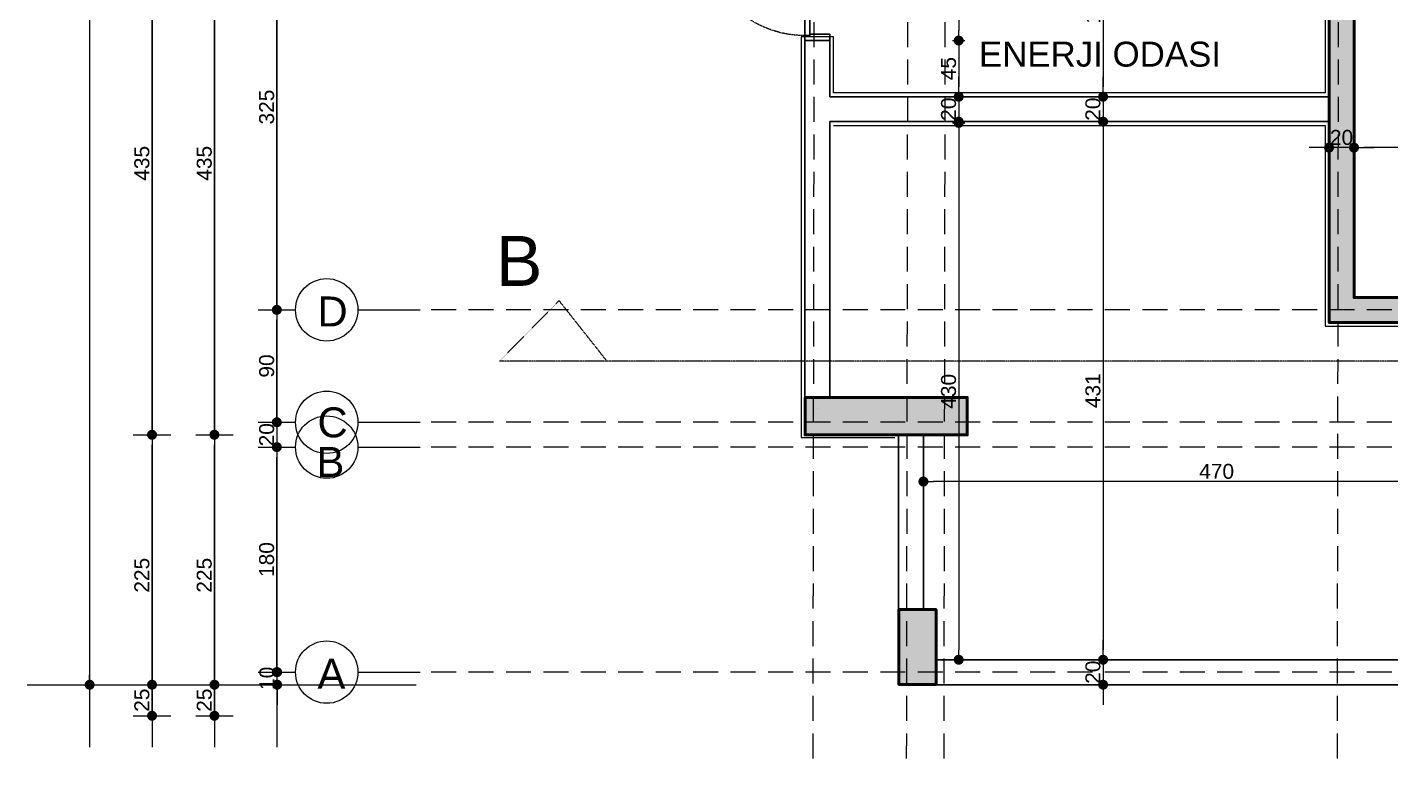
# Model space of a CAD drawing. Header units: millimetres. Extents: x 38129 to 72024, y -56282 to 16512.
# Drawn here: x 44920 to 46013, y -45238 to -44649 of the extents above; entities that cross this region are included whole.
import ezdxf

# ---------------------------------------------------------------- set-up
doc = ezdxf.new("R2010")
doc.units = ezdxf.units.MM
doc.linetypes.add('HIDDEN', pattern=[0.375, 0.25, -0.125])
for name, color, linetype, lineweight in [('AKS', 55, 'HIDDEN', 0), ('COLUMN4', 3, 'Continuous', 50), ('DIŞÖLÇÜ', 37, 'Continuous', 0), ('DUVAR', 255, 'Continuous', 30), ('KAPI', 4, 'Continuous', 30), ('mahal', 7, 'Continuous', 5), ('pencere+KAPI', 1, 'Continuous', 0), ('TARAMA', 252, 'Continuous', 0), ('ölçü İÇ', 31, 'Continuous', 0)]:
    doc.layers.add(name, color=color, linetype=linetype, lineweight=lineweight)
for name, color, linetype in [('HIDDEN', 1, 'HIDDEN'), ('sıva', 41, 'Continuous'), ('tefriş', 42, 'Continuous')]:
    doc.layers.add(name, color=color, linetype=linetype)
doc.styles.add('icdisolcu_yazi', font='arial.ttf')
doc.styles.get("Standard").update_dxf_attribs({"font": 'arial.ttf'})
doc.dimstyles.new('İç Ölçü', dxfattribs={"dimtxt": 12, "dimasz": 8, "dimexe": 5, "dimexo": 0, "dimgap": 2, "dimtad": 1, "dimdec": 0, "dimzin": 12, "dimdsep": 46, "dimtxsty": 'icdisolcu_yazi', "dimblk": 'DOT', "dimcen": 8, "dimdle": 5, "dimclrd": 256, "dimclre": 256, "dimclrt": 7, "dimadec": 0, "dimazin": 3, "dimtfac": 1, "dimtdec": 0, "dimtix": 1, "dimtmove": 2, "dimatfit": 3, "dimldrblk": 'DOT', "dimfxl": 0, "dimtolj": 1, "dimtzin": 0, "dimlwd": -1, "dimlwe": -1, "dimarcsym": 0})

# ---------------------------------------------------------------- blocks, each defined once
blk = doc.blocks.new('_Dot')
at = {"color": 0, "lineweight": -2}
blk.add_line((-0.5, 0), (-1, 0), dxfattribs=at)
at = {"color": 0, "lineweight": 30, "const_width": 0.5}
blk.add_lwpolyline([(-0.25, 0, 1), (0.25, 0, 1)], format="xyb", close=True, dxfattribs=at)
blk = doc.blocks.new('*D758')
at = {"layer": 'Defpoints', "color": 0, "lineweight": 120, "transparency": 16777216}
for p in [(45119.9, -45166), (45120.2, -45166), (45120.2, -45176.1)]:
    blk.add_point(p, dxfattribs=at)
at = {"layer": 'DIŞÖLÇÜ', "linetype": 'Continuous', "transparency": 16777216}
for p, q in [((45120.2, -45158), (45120.2, -45150)), ((45120.2, -45176.1), (45120.2, -45166)), ((45120.2, -45184.1), (45120.2, -45192.1))]:
    blk.add_line(p, q, dxfattribs=at)
at = {"layer": 'DIŞÖLÇÜ', "transparency": 16777216}
for p, q in [((45119.9, -45166), (45125.2, -45166)), ((45120.2, -45176.1), (45125.2, -45176.1))]:
    blk.add_line(p, q, dxfattribs=at)
at = {"layer": 'DIŞÖLÇÜ', "transparency": 16777216, "xscale": 8, "yscale": 8, "zscale": 8}
for p, rotation in [((45120.2, -45166), 270), ((45120.2, -45176.1), 90)]:
    blk.add_blockref('_Dot', p, dxfattribs=dict(at, rotation=rotation))
at = {"layer": 'DIŞÖLÇÜ', "color": 7, "transparency": 16777216, "insert": (45112, -45171), "char_height": 12, "attachment_point": 5, "rotation": 90, "style": 'icdisolcu_yazi'}
blk.add_mtext('\\A1;10', dxfattribs=at)
blk = doc.blocks.new('*D759')
at = {"layer": 'Defpoints', "color": 0, "lineweight": 120, "transparency": 16777216}
for p in [(45119.9, -44985.7), (45119.9, -44985.7), (45119.9, -45166)]:
    blk.add_point(p, dxfattribs=at)
at = {"layer": 'DIŞÖLÇÜ', "transparency": 16777216}
for p, q in [((45119.9, -44985.7), (45124.9, -44985.7)), ((45119.9, -45166), (45124.9, -45166))]:
    blk.add_line(p, q, dxfattribs=at)
at = {"layer": 'DIŞÖLÇÜ', "linetype": 'Continuous', "transparency": 16777216}
blk.add_line((45119.9, -45158), (45119.9, -44993.7), dxfattribs=at)
at = {"layer": 'DIŞÖLÇÜ', "transparency": 16777216, "xscale": 8, "yscale": 8, "zscale": 8}
for p, rotation in [((45119.9, -44985.7), 90), ((45119.9, -45166), 270)]:
    blk.add_blockref('_Dot', p, dxfattribs=dict(at, rotation=rotation))
at = {"layer": 'DIŞÖLÇÜ', "color": 7, "transparency": 16777216, "insert": (45111.8, -45075.8), "char_height": 12, "attachment_point": 5, "rotation": 90, "style": 'icdisolcu_yazi'}
blk.add_mtext('\\A1;180', dxfattribs=at)
blk = doc.blocks.new('*D760')
at = {"layer": 'Defpoints', "color": 0, "lineweight": 120, "transparency": 16777216}
for p in [(45119.9, -44875.7), (45119.9, -44875.7), (45119.9, -44965.8)]:
    blk.add_point(p, dxfattribs=at)
at = {"layer": 'DIŞÖLÇÜ', "transparency": 16777216}
for p, q in [((45119.9, -44875.7), (45124.9, -44875.7)), ((45119.9, -44965.8), (45124.9, -44965.8))]:
    blk.add_line(p, q, dxfattribs=at)
at = {"layer": 'DIŞÖLÇÜ', "linetype": 'Continuous', "transparency": 16777216}
blk.add_line((45119.9, -44957.8), (45119.9, -44883.7), dxfattribs=at)
at = {"layer": 'DIŞÖLÇÜ', "transparency": 16777216, "xscale": 8, "yscale": 8, "zscale": 8}
for p, rotation in [((45119.9, -44875.7), 90), ((45119.9, -44965.8), 270)]:
    blk.add_blockref('_Dot', p, dxfattribs=dict(at, rotation=rotation))
at = {"layer": 'DIŞÖLÇÜ', "color": 7, "transparency": 16777216, "insert": (45111.8, -44920.7), "char_height": 12, "attachment_point": 5, "rotation": 90, "style": 'icdisolcu_yazi'}
blk.add_mtext('\\A1;90', dxfattribs=at)
blk = doc.blocks.new('*D761')
at = {"layer": 'Defpoints', "color": 0, "lineweight": 120, "transparency": 16777216}
for p in [(45119.9, -44550.8), (45119.9, -44550.8), (45119.9, -44875.7)]:
    blk.add_point(p, dxfattribs=at)
at = {"layer": 'DIŞÖLÇÜ', "transparency": 16777216}
for p, q in [((45119.9, -44550.8), (45124.9, -44550.8)), ((45119.9, -44875.7), (45124.9, -44875.7))]:
    blk.add_line(p, q, dxfattribs=at)
at = {"layer": 'DIŞÖLÇÜ', "linetype": 'Continuous', "transparency": 16777216}
blk.add_line((45119.9, -44867.7), (45119.9, -44558.8), dxfattribs=at)
at = {"layer": 'DIŞÖLÇÜ', "transparency": 16777216, "xscale": 8, "yscale": 8, "zscale": 8}
for p, rotation in [((45119.9, -44550.8), 90), ((45119.9, -44875.7), 270)]:
    blk.add_blockref('_Dot', p, dxfattribs=dict(at, rotation=rotation))
at = {"layer": 'DIŞÖLÇÜ', "color": 7, "transparency": 16777216, "insert": (45111.8, -44713.2), "char_height": 12, "attachment_point": 5, "rotation": 90, "style": 'icdisolcu_yazi'}
blk.add_mtext('\\A1;325', dxfattribs=at)
blk = doc.blocks.new('*D771')
at = {"layer": 'Defpoints', "color": 0, "lineweight": 120, "transparency": 16777216}
for p in [(45119.9, -44965.8), (45119.9, -44985.7), (45119.9, -44985.7)]:
    blk.add_point(p, dxfattribs=at)
at = {"layer": 'DIŞÖLÇÜ', "linetype": 'Continuous', "transparency": 16777216}
for p, q in [((45119.9, -44957.8), (45119.9, -44949.8)), ((45119.9, -44965.8), (45119.9, -44985.7)), ((45119.9, -44993.7), (45119.9, -45001.7))]:
    blk.add_line(p, q, dxfattribs=at)
at = {"layer": 'DIŞÖLÇÜ', "transparency": 16777216}
for p, q in [((45119.9, -44965.8), (45124.9, -44965.8)), ((45119.9, -44985.7), (45124.9, -44985.7))]:
    blk.add_line(p, q, dxfattribs=at)
at = {"layer": 'DIŞÖLÇÜ', "transparency": 16777216, "xscale": 8, "yscale": 8, "zscale": 8}
for p, rotation in [((45119.9, -44965.8), 270), ((45119.9, -44985.7), 90)]:
    blk.add_blockref('_Dot', p, dxfattribs=dict(at, rotation=rotation))
at = {"layer": 'DIŞÖLÇÜ', "color": 7, "transparency": 16777216, "insert": (45111.8, -44975.8), "char_height": 12, "attachment_point": 5, "rotation": 90, "style": 'icdisolcu_yazi'}
blk.add_mtext('\\A1;20', dxfattribs=at)
blk = doc.blocks.new('*D773')
at = {"layer": 'Defpoints', "color": 0, "lineweight": 120, "transparency": 16777216}
for p in [(44969.9, -43152.3), (44969.9, -45176.1), (44969.9, -45176.1)]:
    blk.add_point(p, dxfattribs=at)
at = {"layer": 'DIŞÖLÇÜ', "transparency": 16777216}
for p, q in [((44969.9, -43152.3), (44974.9, -43152.3)), ((44969.9, -45176.1), (44974.9, -45176.1))]:
    blk.add_line(p, q, dxfattribs=at)
at = {"layer": 'DIŞÖLÇÜ', "linetype": 'Continuous', "transparency": 16777216}
blk.add_line((44969.9, -43160.3), (44969.9, -45168.1), dxfattribs=at)
at = {"layer": 'DIŞÖLÇÜ', "transparency": 16777216, "xscale": 8, "yscale": 8, "zscale": 8}
for p, rotation in [((44969.9, -43152.3), 90), ((44969.9, -45176.1), 270)]:
    blk.add_blockref('_Dot', p, dxfattribs=dict(at, rotation=rotation))
at = {"layer": 'DIŞÖLÇÜ', "color": 7, "transparency": 16777216, "insert": (44961.8, -44164.2), "char_height": 12, "attachment_point": 5, "rotation": 90, "style": 'icdisolcu_yazi'}
blk.add_mtext('\\A1;2024', dxfattribs=at)
blk = doc.blocks.new('*D804')
at = {"layer": 'Defpoints', "color": 0, "lineweight": 120, "transparency": 16777216}
for p in [(45019.9, -45176.1), (45019.9, -45201), (45019.9, -45201)]:
    blk.add_point(p, dxfattribs=at)
at = {"layer": 'DIŞÖLÇÜ', "transparency": 16777216}
for p, q in [((45019.9, -45176.1), (45024.9, -45176.1)), ((45019.9, -45201), (45024.9, -45201))]:
    blk.add_line(p, q, dxfattribs=at)
at = {"layer": 'DIŞÖLÇÜ', "linetype": 'Continuous', "transparency": 16777216}
blk.add_line((45019.9, -45184.1), (45019.9, -45193), dxfattribs=at)
at = {"layer": 'DIŞÖLÇÜ', "transparency": 16777216, "xscale": 8, "yscale": 8, "zscale": 8}
for p, rotation in [((45019.9, -45176.1), 90), ((45019.9, -45201), 270)]:
    blk.add_blockref('_Dot', p, dxfattribs=dict(at, rotation=rotation))
at = {"layer": 'DIŞÖLÇÜ', "color": 7, "transparency": 16777216, "insert": (45011.8, -45188.5), "char_height": 12, "attachment_point": 5, "rotation": 90, "style": 'icdisolcu_yazi'}
blk.add_mtext('\\A1;25', dxfattribs=at)
blk = doc.blocks.new('*D805')
at = {"layer": 'Defpoints', "color": 0, "lineweight": 120, "transparency": 16777216}
for p in [(45019.9, -44975.8), (45019.9, -44975.8), (45019.9, -45201)]:
    blk.add_point(p, dxfattribs=at)
at = {"layer": 'DIŞÖLÇÜ', "transparency": 16777216}
for p, q in [((45019.9, -44975.8), (45024.9, -44975.8)), ((45019.9, -45201), (45024.9, -45201))]:
    blk.add_line(p, q, dxfattribs=at)
at = {"layer": 'DIŞÖLÇÜ', "linetype": 'Continuous', "transparency": 16777216}
blk.add_line((45019.9, -45193), (45019.9, -44983.8), dxfattribs=at)
at = {"layer": 'DIŞÖLÇÜ', "transparency": 16777216, "xscale": 8, "yscale": 8, "zscale": 8}
for p, rotation in [((45019.9, -44975.8), 90), ((45019.9, -45201), 270)]:
    blk.add_blockref('_Dot', p, dxfattribs=dict(at, rotation=rotation))
at = {"layer": 'DIŞÖLÇÜ', "color": 7, "transparency": 16777216, "insert": (45011.8, -45088.4), "char_height": 12, "attachment_point": 5, "rotation": 90, "style": 'icdisolcu_yazi'}
blk.add_mtext('\\A1;225', dxfattribs=at)
blk = doc.blocks.new('*D806')
at = {"layer": 'Defpoints', "color": 0, "lineweight": 120, "transparency": 16777216}
for p in [(45019.9, -44540.8), (45019.9, -44540.8), (45019.9, -44975.8)]:
    blk.add_point(p, dxfattribs=at)
at = {"layer": 'DIŞÖLÇÜ', "transparency": 16777216}
for p, q in [((45019.9, -44540.8), (45024.9, -44540.8)), ((45019.9, -44975.8), (45024.9, -44975.8))]:
    blk.add_line(p, q, dxfattribs=at)
at = {"layer": 'DIŞÖLÇÜ', "linetype": 'Continuous', "transparency": 16777216}
blk.add_line((45019.9, -44967.8), (45019.9, -44548.8), dxfattribs=at)
at = {"layer": 'DIŞÖLÇÜ', "transparency": 16777216, "xscale": 8, "yscale": 8, "zscale": 8}
for p, rotation in [((45019.9, -44540.8), 90), ((45019.9, -44975.8), 270)]:
    blk.add_blockref('_Dot', p, dxfattribs=dict(at, rotation=rotation))
at = {"layer": 'DIŞÖLÇÜ', "color": 7, "transparency": 16777216, "insert": (45011.8, -44758.3), "char_height": 12, "attachment_point": 5, "rotation": 90, "style": 'icdisolcu_yazi'}
blk.add_mtext('\\A1;435', dxfattribs=at)
blk = doc.blocks.new('*D813')
at = {"layer": 'Defpoints', "color": 0, "lineweight": 120, "transparency": 16777216}
for p in [(45069.9, -45176.1), (45069.9, -45201), (45069.9, -45201)]:
    blk.add_point(p, dxfattribs=at)
at = {"layer": 'DIŞÖLÇÜ', "transparency": 16777216}
for p, q in [((45069.9, -45176.1), (45074.9, -45176.1)), ((45069.9, -45201), (45074.9, -45201))]:
    blk.add_line(p, q, dxfattribs=at)
at = {"layer": 'DIŞÖLÇÜ', "linetype": 'Continuous', "transparency": 16777216}
blk.add_line((45069.9, -45184.1), (45069.9, -45193), dxfattribs=at)
at = {"layer": 'DIŞÖLÇÜ', "transparency": 16777216, "xscale": 8, "yscale": 8, "zscale": 8}
for p, rotation in [((45069.9, -45176.1), 90), ((45069.9, -45201), 270)]:
    blk.add_blockref('_Dot', p, dxfattribs=dict(at, rotation=rotation))
at = {"layer": 'DIŞÖLÇÜ', "color": 7, "transparency": 16777216, "insert": (45061.8, -45188.5), "char_height": 12, "attachment_point": 5, "rotation": 90, "style": 'icdisolcu_yazi'}
blk.add_mtext('\\A1;25', dxfattribs=at)
blk = doc.blocks.new('*D814')
at = {"layer": 'Defpoints', "color": 0, "lineweight": 120, "transparency": 16777216}
for p in [(45069.9, -44975.8), (45069.9, -44975.8), (45069.9, -45201)]:
    blk.add_point(p, dxfattribs=at)
at = {"layer": 'DIŞÖLÇÜ', "transparency": 16777216}
for p, q in [((45069.9, -44975.8), (45074.9, -44975.8)), ((45069.9, -45201), (45074.9, -45201))]:
    blk.add_line(p, q, dxfattribs=at)
at = {"layer": 'DIŞÖLÇÜ', "linetype": 'Continuous', "transparency": 16777216}
blk.add_line((45069.9, -45193), (45069.9, -44983.8), dxfattribs=at)
at = {"layer": 'DIŞÖLÇÜ', "transparency": 16777216, "xscale": 8, "yscale": 8, "zscale": 8}
for p, rotation in [((45069.9, -44975.8), 90), ((45069.9, -45201), 270)]:
    blk.add_blockref('_Dot', p, dxfattribs=dict(at, rotation=rotation))
at = {"layer": 'DIŞÖLÇÜ', "color": 7, "transparency": 16777216, "insert": (45061.8, -45088.4), "char_height": 12, "attachment_point": 5, "rotation": 90, "style": 'icdisolcu_yazi'}
blk.add_mtext('\\A1;225', dxfattribs=at)
blk = doc.blocks.new('*D815')
at = {"layer": 'Defpoints', "color": 0, "lineweight": 120, "transparency": 16777216}
for p in [(45069.9, -44540.8), (45069.9, -44540.8), (45069.9, -44975.8)]:
    blk.add_point(p, dxfattribs=at)
at = {"layer": 'DIŞÖLÇÜ', "transparency": 16777216}
for p, q in [((45069.9, -44540.8), (45074.9, -44540.8)), ((45069.9, -44975.8), (45074.9, -44975.8))]:
    blk.add_line(p, q, dxfattribs=at)
at = {"layer": 'DIŞÖLÇÜ', "linetype": 'Continuous', "transparency": 16777216}
blk.add_line((45069.9, -44967.8), (45069.9, -44548.8), dxfattribs=at)
at = {"layer": 'DIŞÖLÇÜ', "transparency": 16777216, "xscale": 8, "yscale": 8, "zscale": 8}
for p, rotation in [((45069.9, -44540.8), 90), ((45069.9, -44975.8), 270)]:
    blk.add_blockref('_Dot', p, dxfattribs=dict(at, rotation=rotation))
at = {"layer": 'DIŞÖLÇÜ', "color": 7, "transparency": 16777216, "insert": (45061.8, -44758.3), "char_height": 12, "attachment_point": 5, "rotation": 90, "style": 'icdisolcu_yazi'}
blk.add_mtext('\\A1;435', dxfattribs=at)
blk = doc.blocks.new('*U12')
for p, q in [((4, 0), (0, 0)), ((86, 0), (90, 0))]:
    blk.add_line(p, q)
blk.add_lwpolyline([(4, 0), (86, 0), (86, -4), (4, -4)], close=True)
for points in [[(0, -20), (5, -20), (5, -4)], [(90, -20), (85, -20), (85, -4)]]:
    blk.add_lwpolyline(points)
at = {"layer": 'DUVAR'}
for p, q in [((0, 0), (0, -20)), ((90, 0), (90, -20))]:
    blk.add_line(p, q, dxfattribs=at)
at = {"layer": 'HIDDEN'}
blk.add_line((4, 0), (4, 82), dxfattribs=at)
blk.add_arc((4, 0), 82, 360, 90, dxfattribs=at)
blk = doc.blocks.new('*D849')
at = {"layer": 'Defpoints', "color": 0, "lineweight": 120, "transparency": 16777216}
for p in [(45563.1, -44569.9), (45563.1, -44659.9), (45666.4, -44659.9)]:
    blk.add_point(p, dxfattribs=at)
at = {"layer": 'ölçü İÇ', "transparency": 16777216}
for p, q in [((45661.4, -44569.9), (45671.4, -44569.9)), ((45661.4, -44659.9), (45671.4, -44659.9))]:
    blk.add_line(p, q, dxfattribs=at)
at = {"layer": 'ölçü İÇ', "linetype": 'Continuous', "transparency": 16777216}
blk.add_line((45666.4, -44577.9), (45666.4, -44651.9), dxfattribs=at)
at = {"layer": 'ölçü İÇ', "transparency": 16777216, "xscale": 8, "yscale": 8, "zscale": 8}
for p, rotation in [((45666.4, -44569.9), 90), ((45666.4, -44659.9), 270)]:
    blk.add_blockref('_Dot', p, dxfattribs=dict(at, rotation=rotation))
at = {"layer": 'ölçü İÇ', "color": 7, "transparency": 16777216, "insert": (45658.3, -44614.9), "char_height": 12, "attachment_point": 5, "rotation": 90, "style": 'icdisolcu_yazi'}
blk.add_mtext('\\A1;90', dxfattribs=at)
blk = doc.blocks.new('*D850')
at = {"layer": 'Defpoints', "color": 0, "lineweight": 120, "transparency": 16777216}
for p in [(45563.1, -44659.9), (45666.4, -44704.9), (45666.4, -44704.9)]:
    blk.add_point(p, dxfattribs=at)
at = {"layer": 'ölçü İÇ', "transparency": 16777216}
for p, q in [((45661.4, -44659.9), (45671.4, -44659.9)), ((45666.4, -44704.9), (45671.4, -44704.9))]:
    blk.add_line(p, q, dxfattribs=at)
at = {"layer": 'ölçü İÇ', "linetype": 'Continuous', "transparency": 16777216}
blk.add_line((45666.4, -44667.9), (45666.4, -44696.9), dxfattribs=at)
at = {"layer": 'ölçü İÇ', "transparency": 16777216, "xscale": 8, "yscale": 8, "zscale": 8}
for p, rotation in [((45666.4, -44659.9), 90), ((45666.4, -44704.9), 270)]:
    blk.add_blockref('_Dot', p, dxfattribs=dict(at, rotation=rotation))
at = {"layer": 'ölçü İÇ', "color": 7, "transparency": 16777216, "insert": (45658.3, -44682.4), "char_height": 12, "attachment_point": 5, "rotation": 90, "style": 'icdisolcu_yazi'}
blk.add_mtext('\\A1;45', dxfattribs=at)
blk = doc.blocks.new('*D851')
at = {"layer": 'Defpoints', "color": 0, "lineweight": 120, "transparency": 16777216}
for p in [(45634.9, -44725.9), (45666.4, -45156.1), (45666.4, -45156.1)]:
    blk.add_point(p, dxfattribs=at)
at = {"layer": 'ölçü İÇ', "transparency": 16777216}
for p, q in [((45661.4, -44725.9), (45671.4, -44725.9)), ((45666.4, -45156.1), (45671.4, -45156.1))]:
    blk.add_line(p, q, dxfattribs=at)
at = {"layer": 'ölçü İÇ', "linetype": 'Continuous', "transparency": 16777216}
blk.add_line((45666.4, -44733.9), (45666.4, -45148.1), dxfattribs=at)
at = {"layer": 'ölçü İÇ', "transparency": 16777216, "xscale": 8, "yscale": 8, "zscale": 8}
for p, rotation in [((45666.4, -44725.9), 90), ((45666.4, -45156.1), 270)]:
    blk.add_blockref('_Dot', p, dxfattribs=dict(at, rotation=rotation))
at = {"layer": 'ölçü İÇ', "color": 7, "transparency": 16777216, "insert": (45658.3, -44941), "char_height": 12, "attachment_point": 5, "rotation": 90, "style": 'icdisolcu_yazi'}
blk.add_mtext('\\A1;430', dxfattribs=at)
blk = doc.blocks.new('*D857')
at = {"layer": 'Defpoints', "color": 0, "lineweight": 120, "transparency": 16777216}
for p in [(45782.1, -44559.9), (45782.1, -44704.9), (45853, -44704.9)]:
    blk.add_point(p, dxfattribs=at)
at = {"layer": 'ölçü İÇ', "transparency": 16777216}
for p, q in [((45782.1, -44559.9), (45787.1, -44559.9)), ((45787.1, -44704.9), (45777.1, -44704.9))]:
    blk.add_line(p, q, dxfattribs=at)
at = {"layer": 'ölçü İÇ', "linetype": 'Continuous', "transparency": 16777216}
blk.add_line((45782.1, -44567.9), (45782.1, -44696.9), dxfattribs=at)
at = {"layer": 'ölçü İÇ', "transparency": 16777216, "xscale": 8, "yscale": 8, "zscale": 8}
for p, rotation in [((45782.1, -44559.9), 90), ((45782.1, -44704.9), 270)]:
    blk.add_blockref('_Dot', p, dxfattribs=dict(at, rotation=rotation))
at = {"layer": 'ölçü İÇ', "color": 7, "transparency": 16777216, "insert": (45774, -44632.4), "char_height": 12, "attachment_point": 5, "rotation": 90, "style": 'icdisolcu_yazi'}
blk.add_mtext('\\A1;145', dxfattribs=at)
blk = doc.blocks.new('*D858')
at = {"layer": 'Defpoints', "color": 0, "lineweight": 120, "transparency": 16777216}
for p in [(45782.1, -44704.9), (45773.1, -44724.9), (45782.1, -44724.9)]:
    blk.add_point(p, dxfattribs=at)
at = {"layer": 'ölçü İÇ', "linetype": 'Continuous', "transparency": 16777216}
for p, q in [((45782.1, -44696.9), (45782.1, -44688.9)), ((45782.1, -44704.9), (45782.1, -44724.9)), ((45782.1, -44732.9), (45782.1, -44740.9))]:
    blk.add_line(p, q, dxfattribs=at)
at = {"layer": 'ölçü İÇ', "transparency": 16777216}
for p, q in [((45782.1, -44704.9), (45787.1, -44704.9)), ((45777.1, -44724.9), (45787.1, -44724.9))]:
    blk.add_line(p, q, dxfattribs=at)
at = {"layer": 'ölçü İÇ', "transparency": 16777216, "xscale": 8, "yscale": 8, "zscale": 8}
for p, rotation in [((45782.1, -44704.9), 270), ((45782.1, -44724.9), 90)]:
    blk.add_blockref('_Dot', p, dxfattribs=dict(at, rotation=rotation))
at = {"layer": 'ölçü İÇ', "color": 7, "transparency": 16777216, "insert": (45774, -44714.9), "char_height": 12, "attachment_point": 5, "rotation": 90, "style": 'icdisolcu_yazi'}
blk.add_mtext('\\A1;20', dxfattribs=at)
blk = doc.blocks.new('*D859')
at = {"layer": 'Defpoints', "color": 0, "lineweight": 120, "transparency": 16777216}
for p in [(45638.1, -45013.3), (45638.1, -45017.6), (46108.1, -45013.3)]:
    blk.add_point(p, dxfattribs=at)
at = {"layer": 'ölçü İÇ', "transparency": 16777216}
for p, q in [((45638.1, -45017.6), (45638.1, -45008.3)), ((46108.1, -45013.3), (46108.1, -45008.3))]:
    blk.add_line(p, q, dxfattribs=at)
at = {"layer": 'ölçü İÇ', "linetype": 'Continuous', "transparency": 16777216}
blk.add_line((46100.1, -45013.3), (45646.1, -45013.3), dxfattribs=at)
at = {"layer": 'ölçü İÇ', "transparency": 16777216, "xscale": 8, "yscale": 8, "zscale": 8, "rotation": 180}
blk.add_blockref('_Dot', (45638.1, -45013.3), dxfattribs=at)
at = {"layer": 'ölçü İÇ', "transparency": 16777216, "xscale": 8, "yscale": 8, "zscale": 8}
blk.add_blockref('_Dot', (46108.1, -45013.3), dxfattribs=at)
at = {"layer": 'ölçü İÇ', "color": 7, "transparency": 16777216, "insert": (45873.1, -45005.2), "char_height": 12, "attachment_point": 5, "style": 'icdisolcu_yazi'}
blk.add_mtext('\\A1;470', dxfattribs=at)
blk = doc.blocks.new('*D860')
at = {"layer": 'Defpoints', "color": 0, "lineweight": 120, "transparency": 16777216}
for p in [(46268.3, -44684.6), (45983.2, -44745.7), (45983.2, -44745.8)]:
    blk.add_point(p, dxfattribs=at)
at = {"layer": 'ölçü İÇ', "transparency": 16777216}
for p, q in [((45983.2, -44745.8), (45983.2, -44740.7)), ((46268.3, -44740.7), (46268.3, -44750.7))]:
    blk.add_line(p, q, dxfattribs=at)
at = {"layer": 'ölçü İÇ', "linetype": 'Continuous', "transparency": 16777216}
blk.add_line((46260.3, -44745.7), (45991.2, -44745.7), dxfattribs=at)
at = {"layer": 'ölçü İÇ', "transparency": 16777216, "xscale": 8, "yscale": 8, "zscale": 8, "rotation": 180}
blk.add_blockref('_Dot', (45983.2, -44745.7), dxfattribs=at)
at = {"layer": 'ölçü İÇ', "transparency": 16777216, "xscale": 8, "yscale": 8, "zscale": 8}
blk.add_blockref('_Dot', (46268.3, -44745.7), dxfattribs=at)
at = {"layer": 'ölçü İÇ', "color": 7, "transparency": 16777216, "insert": (46125.8, -44737.6), "char_height": 12, "attachment_point": 5, "style": 'icdisolcu_yazi'}
blk.add_mtext('\\A1;285', dxfattribs=at)
blk = doc.blocks.new('*D861')
at = {"layer": 'Defpoints', "color": 0, "lineweight": 120, "transparency": 16777216}
for p in [(45963.2, -44745.7), (45963.2, -44745.8), (45983.2, -44745.8)]:
    blk.add_point(p, dxfattribs=at)
at = {"layer": 'ölçü İÇ', "linetype": 'Continuous', "transparency": 16777216}
for p, q in [((45955.2, -44745.7), (45947.2, -44745.7)), ((45983.2, -44745.7), (45963.2, -44745.7)), ((45991.2, -44745.7), (45999.2, -44745.7))]:
    blk.add_line(p, q, dxfattribs=at)
at = {"layer": 'ölçü İÇ', "transparency": 16777216}
for p, q in [((45963.2, -44745.8), (45963.2, -44740.7)), ((45983.2, -44745.8), (45983.2, -44740.7))]:
    blk.add_line(p, q, dxfattribs=at)
at = {"layer": 'ölçü İÇ', "transparency": 16777216, "xscale": 8, "yscale": 8, "zscale": 8}
blk.add_blockref('_Dot', (45963.2, -44745.7), dxfattribs=at)
at = {"layer": 'ölçü İÇ', "transparency": 16777216, "xscale": 8, "yscale": 8, "zscale": 8, "rotation": 180}
blk.add_blockref('_Dot', (45983.2, -44745.7), dxfattribs=at)
at = {"layer": 'ölçü İÇ', "color": 7, "transparency": 16777216, "insert": (45973.2, -44737.6), "char_height": 12, "attachment_point": 5, "style": 'icdisolcu_yazi'}
blk.add_mtext('\\A1;20', dxfattribs=at)
blk = doc.blocks.new('wertertw')
at = {"layer": 'TARAMA', "lineweight": -3}
h = blk.add_hatch(dxfattribs=at)
h.set_pattern_fill('ANSI33', color=256, scale=2.5, style=0)
h.set_pattern_definition([(45, (-86643.698, -32547.66), (-11.2253202, 11.2253202), []), (45, (-86632.472, -32547.66), (-11.2253202, 11.2253202), [7.9375, -3.96875])])
h.paths.add_polyline_path([(-616.2, 351.9), (-616.2, -88.1), (-306.2, -88.1), (-306.2, -68.1), (-596.2, -68.1), (-596.2, 331.9), (-306.2, 331.9), (-306.2, 351.9)])
h.paths.add_polyline_path([(38.8, -338.1), (78.8, -338.1), (78.8, -378.1), (38.8, -378.1)])
h.paths.add_polyline_path([(-471.2, -318.1), (-441.2, -318.1), (-441.2, -378.1), (-471.2, -378.1)])
h.paths.add_polyline_path([(-961.2, -318.1), (-931.2, -318.1), (-931.2, -378.1), (-961.2, -378.1)])
h.paths.add_polyline_path([(343.8, -163.1), (413.8, -163.1), (413.8, -198.1), (343.8, -198.1)])
h.paths.add_polyline_path([(8.8, -163.1), (78.8, -163.1), (78.8, -198.1), (8.8, -198.1)])
h.paths.add_polyline_path([(-1036.2, -148.1), (-906.2, -148.1), (-906.2, -178.1), (-1036.2, -178.1)])
h.paths.add_polyline_path([(-976.2, 256.9), (-916.2, 256.9), (-916.2, 226.9), (-976.2, 226.9)])
h.paths.add_polyline_path([(343.8, 459.4), (413.8, 459.4), (413.8, 424.4), (343.8, 424.4)])
h.paths.add_polyline_path([(8.8, 459.4), (78.8, 459.4), (78.8, 424.4), (8.8, 424.4)])
h.paths.add_polyline_path([(-616.2, 531.9), (-306.2, 531.9), (-306.2, 511.9), (-616.2, 511.9)])
h.paths.add_polyline_path([(-976.2, 656.9), (-916.2, 656.9), (-916.2, 626.9), (-976.2, 626.9)])
h.paths.add_polyline_path([(-616.2, 971.9), (-306.2, 971.9), (-306.2, 951.9), (-616.2, 951.9)])
h.paths.add_polyline_path([(343.8, 1081.9), (413.8, 1081.9), (413.8, 1046.9), (343.8, 1046.9)])
h.paths.add_polyline_path([(8.8, 1081.9), (78.8, 1081.9), (78.8, 1046.9), (8.8, 1046.9)])
h.paths.add_polyline_path([(-1036.2, 1061.9), (-906.2, 1061.9), (-906.2, 1031.9), (-1036.2, 1031.9)])
h.paths.add_polyline_path([(-931.2, 1286.9), (-901.2, 1286.9), (-901.2, 1226.9), (-931.2, 1226.9)])
h.paths.add_polyline_path([(68.8, 1332), (108.8, 1332), (108.8, 1292), (68.8, 1292)])
h.paths.add_polyline_path([(-511.2, 1332), (-481.2, 1332), (-481.2, 1252), (-511.2, 1252)])
at = {"layer": 'COLUMN4', "color": 3}
for points in [[(-616.2, 351.9), (-616.2, -88.1), (-306.2, -88.1), (-306.2, -68.1), (-596.2, -68.1), (-596.2, 331.9), (-306.2, 331.9), (-306.2, 351.9)], [(-1036.2, -148.1), (-906.2, -148.1), (-906.2, -178.1), (-1036.2, -178.1)], [(-961.2, -318.1), (-931.2, -318.1), (-931.2, -378.1), (-961.2, -378.1)]]:
    blk.add_lwpolyline(points, close=True, dxfattribs=at)
blk = doc.blocks.new('*D962')
at = {"layer": 'Defpoints', "color": 0, "lineweight": 120, "transparency": 16777216}
for p in [(45666.4, -44704.9), (45666.4, -44724.9), (45677.3, -44724.9)]:
    blk.add_point(p, dxfattribs=at)
at = {"layer": 'tefriş', "linetype": 'Continuous', "transparency": 16777216}
for p, q in [((45666.4, -44696.9), (45666.4, -44688.9)), ((45666.4, -44704.9), (45666.4, -44724.9)), ((45666.4, -44732.9), (45666.4, -44740.9))]:
    blk.add_line(p, q, dxfattribs=at)
at = {"layer": 'tefriş', "transparency": 16777216}
for p, q in [((45666.4, -44704.9), (45671.4, -44704.9)), ((45671.4, -44724.9), (45661.4, -44724.9))]:
    blk.add_line(p, q, dxfattribs=at)
at = {"layer": 'tefriş', "transparency": 16777216, "xscale": 8, "yscale": 8, "zscale": 8}
for p, rotation in [((45666.4, -44704.9), 270), ((45666.4, -44724.9), 90)]:
    blk.add_blockref('_Dot', p, dxfattribs=dict(at, rotation=rotation))
at = {"layer": 'tefriş', "color": 7, "transparency": 16777216, "insert": (45658.3, -44714.9), "char_height": 12, "attachment_point": 5, "rotation": 90, "style": 'icdisolcu_yazi'}
blk.add_mtext('\\A1;20', dxfattribs=at)
blk = doc.blocks.new('*D963')
at = {"layer": 'Defpoints', "color": 0, "lineweight": 120, "transparency": 16777216}
for p in [(45773.1, -44724.9), (45781.6, -45156.1), (45782.1, -45156.1)]:
    blk.add_point(p, dxfattribs=at)
at = {"layer": 'tefriş', "transparency": 16777216}
for p, q in [((45777.1, -44724.9), (45787.1, -44724.9)), ((45781.6, -45156.1), (45787.1, -45156.1))]:
    blk.add_line(p, q, dxfattribs=at)
at = {"layer": 'tefriş', "linetype": 'Continuous', "transparency": 16777216}
blk.add_line((45782.1, -44732.9), (45782.1, -45148.1), dxfattribs=at)
at = {"layer": 'tefriş', "transparency": 16777216, "xscale": 8, "yscale": 8, "zscale": 8}
for p, rotation in [((45782.1, -44724.9), 90), ((45782.1, -45156.1), 270)]:
    blk.add_blockref('_Dot', p, dxfattribs=dict(at, rotation=rotation))
at = {"layer": 'tefriş', "color": 7, "transparency": 16777216, "insert": (45774, -44940.5), "char_height": 12, "attachment_point": 5, "rotation": 90, "style": 'icdisolcu_yazi'}
blk.add_mtext('\\A1;431', dxfattribs=at)
blk = doc.blocks.new('*D964')
at = {"layer": 'Defpoints', "color": 0, "lineweight": 120, "transparency": 16777216}
for p in [(45781.6, -45156.1), (45782.1, -45176.1), (45786.4, -45176.1)]:
    blk.add_point(p, dxfattribs=at)
at = {"layer": 'tefriş', "linetype": 'Continuous', "transparency": 16777216}
for p, q in [((45782.1, -45148.1), (45782.1, -45140.1)), ((45782.1, -45156.1), (45782.1, -45176.1)), ((45782.1, -45184.1), (45782.1, -45192.1))]:
    blk.add_line(p, q, dxfattribs=at)
at = {"layer": 'tefriş', "transparency": 16777216}
for p, q in [((45781.6, -45156.1), (45787.1, -45156.1)), ((45786.4, -45176.1), (45777.1, -45176.1))]:
    blk.add_line(p, q, dxfattribs=at)
at = {"layer": 'tefriş', "transparency": 16777216, "xscale": 8, "yscale": 8, "zscale": 8}
for p, rotation in [((45782.1, -45156.1), 270), ((45782.1, -45176.1), 90)]:
    blk.add_blockref('_Dot', p, dxfattribs=dict(at, rotation=rotation))
at = {"layer": 'tefriş', "color": 7, "transparency": 16777216, "insert": (45774, -45166.1), "char_height": 12, "attachment_point": 5, "rotation": 90, "style": 'icdisolcu_yazi'}
blk.add_mtext('\\A1;20', dxfattribs=at)

msp = doc.modelspace()

# ---------------------------------------------------------------- linework, layer by layer
at = {"layer": 'AKS', "ltscale": 80}
for p, q in [((45553.1, -42965.1), (45549.2, -45363.1)), ((45628.1, -42965.1), (45624.2, -45363.1)), ((45658.1, -42965.1), (45654.2, -45363.1)), ((45973.2, -42965.1), (45969.4, -45363.1)), ((47273.6, -44875.7), (45234.9, -44875.7)), ((47273.6, -44965.8), (45234.9, -44965.8)), ((47273.6, -44985.7), (45234.9, -44985.7)), ((47273.6, -45166), (45234.9, -45166))]:
    msp.add_line(p, q, dxfattribs=at)
at = {"layer": 'DIŞÖLÇÜ'}
for p, q in [((44969.9, -43102.3), (44969.9, -45226.1)), ((45019.9, -43102.3), (45019.9, -45226.1)), ((45069.9, -43102.3), (45069.9, -45226.1)), ((45119.9, -43102.3), (45119.9, -45226.1)), ((45104.9, -44875.7), (45134.9, -44875.7)), ((45184.9, -44875.7), (45234.9, -44875.7)), ((45004.9, -44975.8), (45034.9, -44975.8)), ((45054.9, -44975.8), (45084.9, -44975.8)), ((45104.9, -44965.8), (45134.9, -44965.8)), ((45184.9, -44965.8), (45234.9, -44965.8)), ((45104.9, -44985.7), (45134.9, -44985.7)), ((45184.9, -44985.7), (45234.9, -44985.7)), ((45104.9, -45166), (45134.9, -45166)), ((45184.9, -45166), (45234.9, -45166)), ((44919.9, -45176.1), (45231.6, -45176.1)), ((45004.9, -45201), (45034.9, -45201)), ((45054.9, -45201), (45084.9, -45201))]:
    msp.add_line(p, q, dxfattribs=at)
for centre in [(45159.9, -44875.7), (45159.9, -44965.8), (45159.9, -44985.7), (45159.9, -45166)]:
    msp.add_circle(centre, 25, dxfattribs=at)
at = {"layer": 'DUVAR'}
for p, q in [((45543.1, -44742.9), (45543.1, -44655.9)), ((45563.1, -44704.9), (45563.1, -44654.9)), ((45563.1, -44704.9), (45963.2, -44704.9)), ((45563.1, -44724.9), (45963.2, -44724.9)), ((45563.1, -44945.8), (45563.1, -44724.9)), ((45543.1, -44945.8), (45543.1, -44742.9)), ((45553.1, -44954.9), (45553.1, -44954.9)), ((45618.1, -44964.9), (45618.1, -44964.9)), ((45618.1, -45166), (45618.1, -44974.9)), ((45638.1, -45115.8), (45638.1, -44974.9)), ((45648.2, -45156.1), (46108.1, -45156.1)), ((45638.1, -45176.1), (46108.1, -45176.1))]:
    msp.add_line(p, q, dxfattribs=at)
at = {"layer": 'pencere+KAPI', "linetype": 'HIDDEN'}
msp.add_line((47287, -44916.7), (45298.5, -44916.7), dxfattribs=at)
msp.add_lwpolyline([(45384.4, -44916.7), (45346.2, -44868.4), (45298.5, -44916.7)], dxfattribs=at)
at = {"layer": 'sıva'}
for p, q in [((45960.2, -44562.9), (45960.2, -44701.9)), ((45566.1, -44656.9), (45540.1, -44656.9)), ((45540.1, -44656.9), (45540.1, -44727.9)), ((45540.1, -44656.9), (45540.1, -44977.9)), ((45566.1, -44701.9), (45566.1, -44656.9)), ((45960.2, -44701.9), (45566.1, -44701.9)), ((45960.2, -44727.9), (45960.2, -44888.7)), ((45960.2, -44888.7), (46131.1, -44888.7)), ((45540.1, -44977.9), (45615.1, -44977.9))]:
    msp.add_line(p, q, dxfattribs=at)
at = {"layer": 'tefriş'}
msp.add_line((45566.1, -44727.9), (45960.2, -44727.9), dxfattribs=at)

# ---------------------------------------------------------------- block references
at = {"layer": 'DIŞÖLÇÜ'}
msp.add_blockref('wertertw', (46579.5, -44797.8), dxfattribs=at)
at = {"layer": 'KAPI', "xscale": -1, "rotation": 90}
msp.add_blockref('*U12', (45543.1, -44569.9), dxfattribs=at)

# ---------------------------------------------------------------- texts
at = {"layer": 'DIŞÖLÇÜ', "char_height": 24, "width": 425.623, "attachment_point": 7, "rotation": 360}
for s, insert in [('D', (45152.5, -44889)), ('C', (45152.5, -44978.2)), ('B', (45151.7, -45009.6)), ('A', (45152.5, -45179.3))]:
    msp.add_mtext(s, dxfattribs=dict(at, insert=insert))
at = {"layer": 'mahal', "insert": (45682.6, -44660.8), "char_height": 20, "attachment_point": 1}
msp.add_mtext_dynamic_manual_height_columns('ENERJI ODASI', width=250.343, gutter_width=12.5, heights=[0], dxfattribs=at)
at = {"layer": 'pencere+KAPI', "linetype": 'HIDDEN', "insert": (45295.5, -44856.5), "char_height": 40, "width": 1884.499, "attachment_point": 7}
msp.add_mtext('B', dxfattribs=at)

# ---------------------------------------------------------------- dimensions: what is measured, and where the dimension line sits
at = {"layer": 'DIŞÖLÇÜ'}
for base, p1, p2, picture, middle in [((44969.9, -45176.1), (44969.9, -43152.3), (44969.9, -45176.1), '*D773', (44961.8, -44164.2)), ((45019.9, -44540.8), (45019.9, -44975.8), (45019.9, -44540.8), '*D806', (45011.8, -44758.3)), ((45069.9, -44540.8), (45069.9, -44975.8), (45069.9, -44540.8), '*D815', (45061.8, -44758.3)), ((45119.9, -44550.8), (45119.9, -44875.7), (45119.9, -44550.8), '*D761', (45111.8, -44713.2)), ((45119.9, -44875.7), (45119.9, -44965.8), (45119.9, -44875.7), '*D760', (45111.8, -44920.7)), ((45119.9, -44985.7), (45119.9, -44965.8), (45119.9, -44985.7), '*D771', (45111.8, -44975.8)), ((45019.9, -44975.8), (45019.9, -45201), (45019.9, -44975.8), '*D805', (45011.8, -45088.4)), ((45069.9, -44975.8), (45069.9, -45201), (45069.9, -44975.8), '*D814', (45061.8, -45088.4)), ((45119.9, -44985.7), (45119.9, -45166), (45119.9, -44985.7), '*D759', (45111.8, -45075.8)), ((45120.2, -45166), (45120.2, -45176.1), (45119.9, -45166), '*D758', (45112, -45171)), ((45019.9, -45201), (45019.9, -45176.1), (45019.9, -45201), '*D804', (45011.8, -45188.5)), ((45069.9, -45201), (45069.9, -45176.1), (45069.9, -45201), '*D813', (45061.8, -45188.5))]:
    dim = msp.add_linear_dim(base=base, p1=p1, p2=p2, angle=90, dimstyle='İç Ölçü', dxfattribs=at)
    dim.commit()
    dim.dimension.update_dxf_attribs({"geometry": picture, "text_midpoint": middle})
at = {"layer": 'tefriş'}
for base, p1, p2, picture, middle in [((45666.4, -44724.9), (45666.4, -44704.9), (45677.3, -44724.9), '*D962', (45658.3, -44714.9)), ((45782.1, -45156.1), (45773.1, -44724.9), (45781.6, -45156.1), '*D963', (45774, -44940.5)), ((45782.1, -45176.1), (45781.6, -45156.1), (45786.4, -45176.1), '*D964', (45774, -45166.1))]:
    dim = msp.add_linear_dim(base=base, p1=p1, p2=p2, angle=90, dimstyle='İç Ölçü', dxfattribs=at)
    dim.commit()
    dim.dimension.update_dxf_attribs({"geometry": picture, "text_midpoint": middle})
at = {"layer": 'ölçü İÇ'}
for base, p1, p2, picture, middle in [((45782.1, -44704.9), (45782.1, -44559.9), (45853, -44704.9), '*D857', (45774, -44632.4)), ((45666.4, -44659.9), (45563.1, -44569.9), (45563.1, -44659.9), '*D849', (45658.3, -44614.9)), ((45666.4, -44704.9), (45563.1, -44659.9), (45666.4, -44704.9), '*D850', (45658.3, -44682.4)), ((45782.1, -44724.9), (45782.1, -44704.9), (45773.1, -44724.9), '*D858', (45774, -44714.9)), ((45666.4, -45156.1), (45634.9, -44725.9), (45666.4, -45156.1), '*D851', (45658.3, -44941))]:
    dim = msp.add_linear_dim(base=base, p1=p1, p2=p2, angle=90, dimstyle='İç Ölçü', dxfattribs=at)
    dim.commit()
    dim.dimension.update_dxf_attribs({"geometry": picture, "text_midpoint": middle})
for base, p1, p2, picture, middle in [((45983.2, -44745.7), (46268.3, -44684.6), (45983.2, -44745.8), '*D860', (46125.8, -44737.6)), ((45963.2, -44745.7), (45983.2, -44745.8), (45963.2, -44745.8), '*D861', (45973.2, -44737.6)), ((45638.1, -45013.3), (46108.1, -45013.3), (45638.1, -45017.6), '*D859', (45873.1, -45005.2))]:
    dim = msp.add_linear_dim(base=base, p1=p1, p2=p2, dimstyle='İç Ölçü', dxfattribs=at)
    dim.commit()
    dim.dimension.update_dxf_attribs({"geometry": picture, "text_midpoint": middle})

doc.saveas('drawing.dxf')
